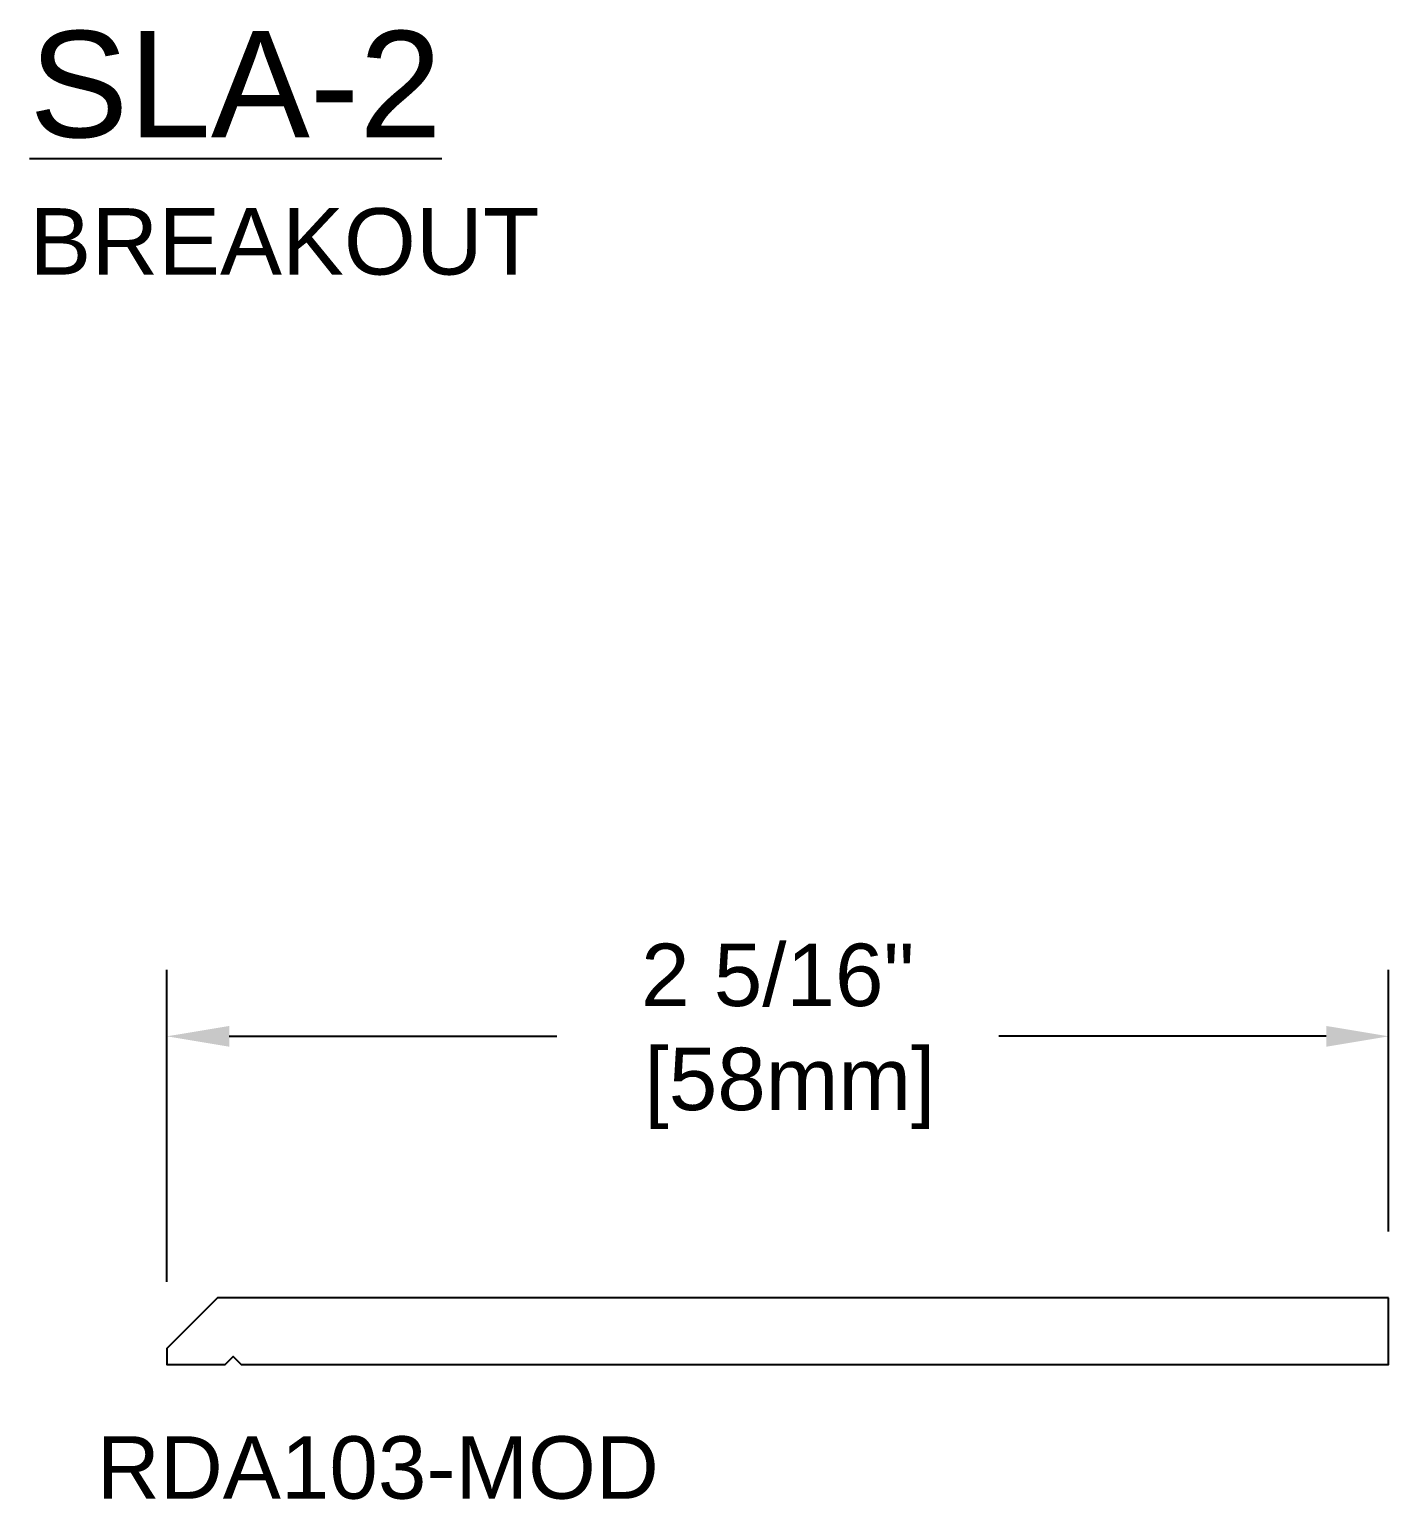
# Model space of a CAD drawing. Header units: inches. Extents: x -3.8 to 16.1, y 1.3 to 8.8.
# Drawn here: x 13.582 to 16.141, y 5.828 to 8.595 of the extents above; entities that cross this region are included whole.
import ezdxf

# ---------------------------------------------------------------- set-up
doc = ezdxf.new("R2010")
doc.units = ezdxf.units.IN
doc.header["$MEASUREMENT"] = 0
doc.layers.add('Dimensions', color=3, linetype='Continuous')
doc.layers.add('Text', color=2, linetype='Continuous')
doc.styles.add('Arial', font='arial.ttf')
doc.dimstyles.new('ARIAL', dxfattribs={"dimtxt": 0.1175, "dimasz": 0.1175, "dimexe": 0.125, "dimexo": 0.125, "dimgap": 0.125, "dimtad": 0, "dimtih": 1, "dimtoh": 1, "dimdec": 4, "dimzin": 0, "dimdsep": 46, "dimlunit": 4, "dimtxsty": 'Arial', "dimcen": 0.09, "dimadec": 0, "dimazin": 0, "dimtfac": 1, "dimtdec": 4, "dimtofl": 0, "dimtmove": 0, "dimatfit": 3, "dimfxl": 0, "dimfrac": 2, "dimtolj": 1, "dimtzin": 0, "dimarcsym": 0})

# ---------------------------------------------------------------- blocks, each defined once
blk = doc.blocks.new('*D14')
at = {"layer": 'Defpoints', "color": 0}
for p in [(13.8411, 6.7001), (16.1411, 6.2078), (13.8411, 6.1128)]:
    blk.add_point(p, dxfattribs=at)
at = {"layer": 'Dimensions', "color": 0, "lineweight": -2}
for p, q in [((13.8411, 6.2378), (13.8411, 6.8251)), ((16.1411, 6.3328), (16.1411, 6.8251)), ((13.9586, 6.7001), (14.575, 6.7001)), ((16.0236, 6.7001), (15.4072, 6.7001))]:
    blk.add_line(p, q, dxfattribs=at)
at = {"layer": 'Dimensions', "color": 0}
for points in [[(13.9586, 6.7196), (13.9586, 6.6805), (13.8411, 6.7001)], [(16.0236, 6.7196), (16.0236, 6.6805), (16.1411, 6.7001)]]:
    blk.add_solid(points, dxfattribs=at)
at = {"layer": 'Dimensions', "color": 0, "insert": (14.9911, 6.7001), "char_height": 0.1175, "attachment_point": 5, "style": 'Arial'}
blk.add_mtext('\\A1;2 5/16"\\P [58mm]', dxfattribs=at)
blk = doc.blocks.new('RDA103-MOD')
blk.add_lwpolyline([(2.3, 0.125), (0.095, 0.125), (0, 0.03), (0, 0), (0.11, 0), (0.125, 0.015), (0.14, 0), (2.3, 0)], close=True)

msp = doc.modelspace()

# ---------------------------------------------------------------- block references
msp.add_blockref('RDA103-MOD', (13.84108, 6.08279))

# ---------------------------------------------------------------- texts
at = {"layer": 'Text', "insert": (13.58221, 8.59185), "char_height": 0.2, "width": 2.75, "attachment_point": 1, "style": 'Arial'}
msp.add_mtext('{\\LSLA-2\\P\\H0.625x;\\lBREAKOUT}', dxfattribs=at)
at = {"layer": 'Text', "insert": (14.76717, 5.9475), "char_height": 0.1175, "attachment_point": 3, "style": 'Arial'}
msp.add_mtext('RDA103-MOD', dxfattribs=at)

# ---------------------------------------------------------------- dimensions: what is measured, and where the dimension line sits
at = {"layer": 'Dimensions'}
dim = msp.add_linear_dim(base=(13.84108, 6.70006), p1=(16.14108, 6.20779), p2=(13.84108, 6.11279), dimstyle='ARIAL', override={"dimpost": '\\X'}, dxfattribs=at)
dim.commit()
dim.dimension.update_dxf_attribs({"geometry": '*D14', "text_midpoint": (14.99108, 6.70006), "dimtype": 160})

doc.saveas('drawing.dxf')
